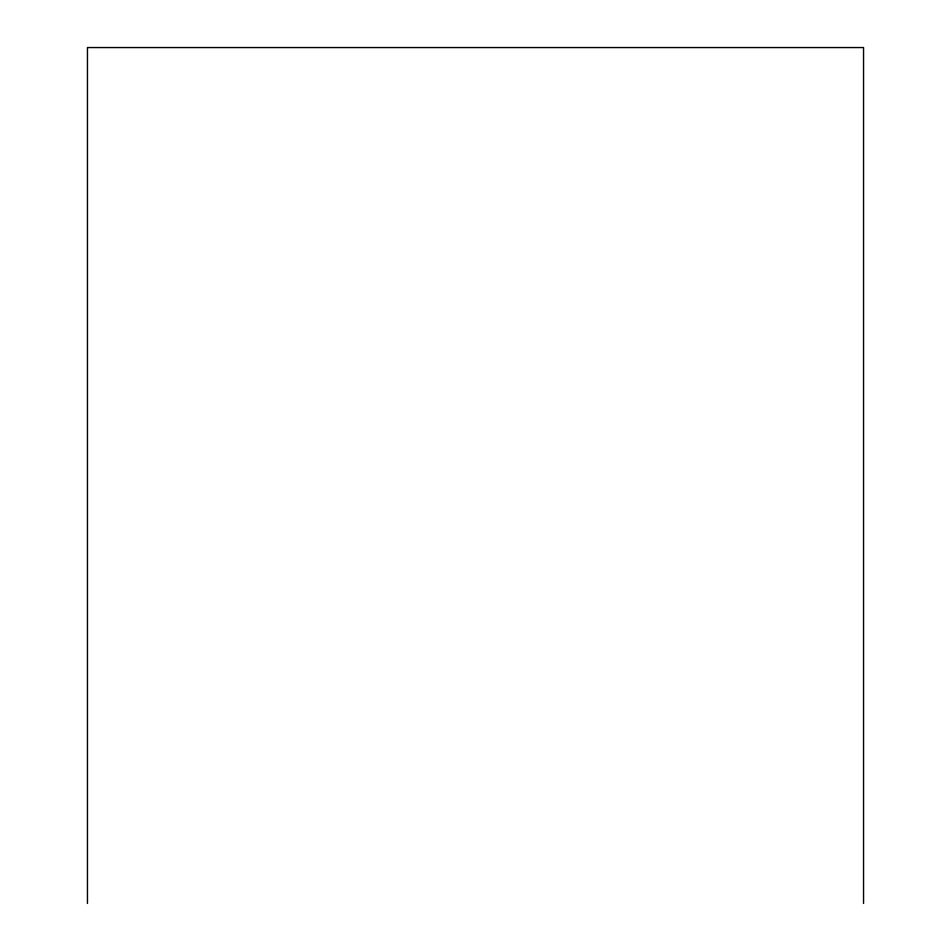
<?xml version="1.0" encoding="UTF-8"?>
<svg xmlns="http://www.w3.org/2000/svg" width="951" height="951" viewBox="0 0 951 951"><rect width="100%" height="100%" fill="white"/><g stroke="black" fill="none" stroke-linecap="round" stroke-linejoin="round"><path stroke-width="1.43" d="M863.544 903.45L863.544 47.55L87.456 47.55L87.456 903.45"/></g></svg>
